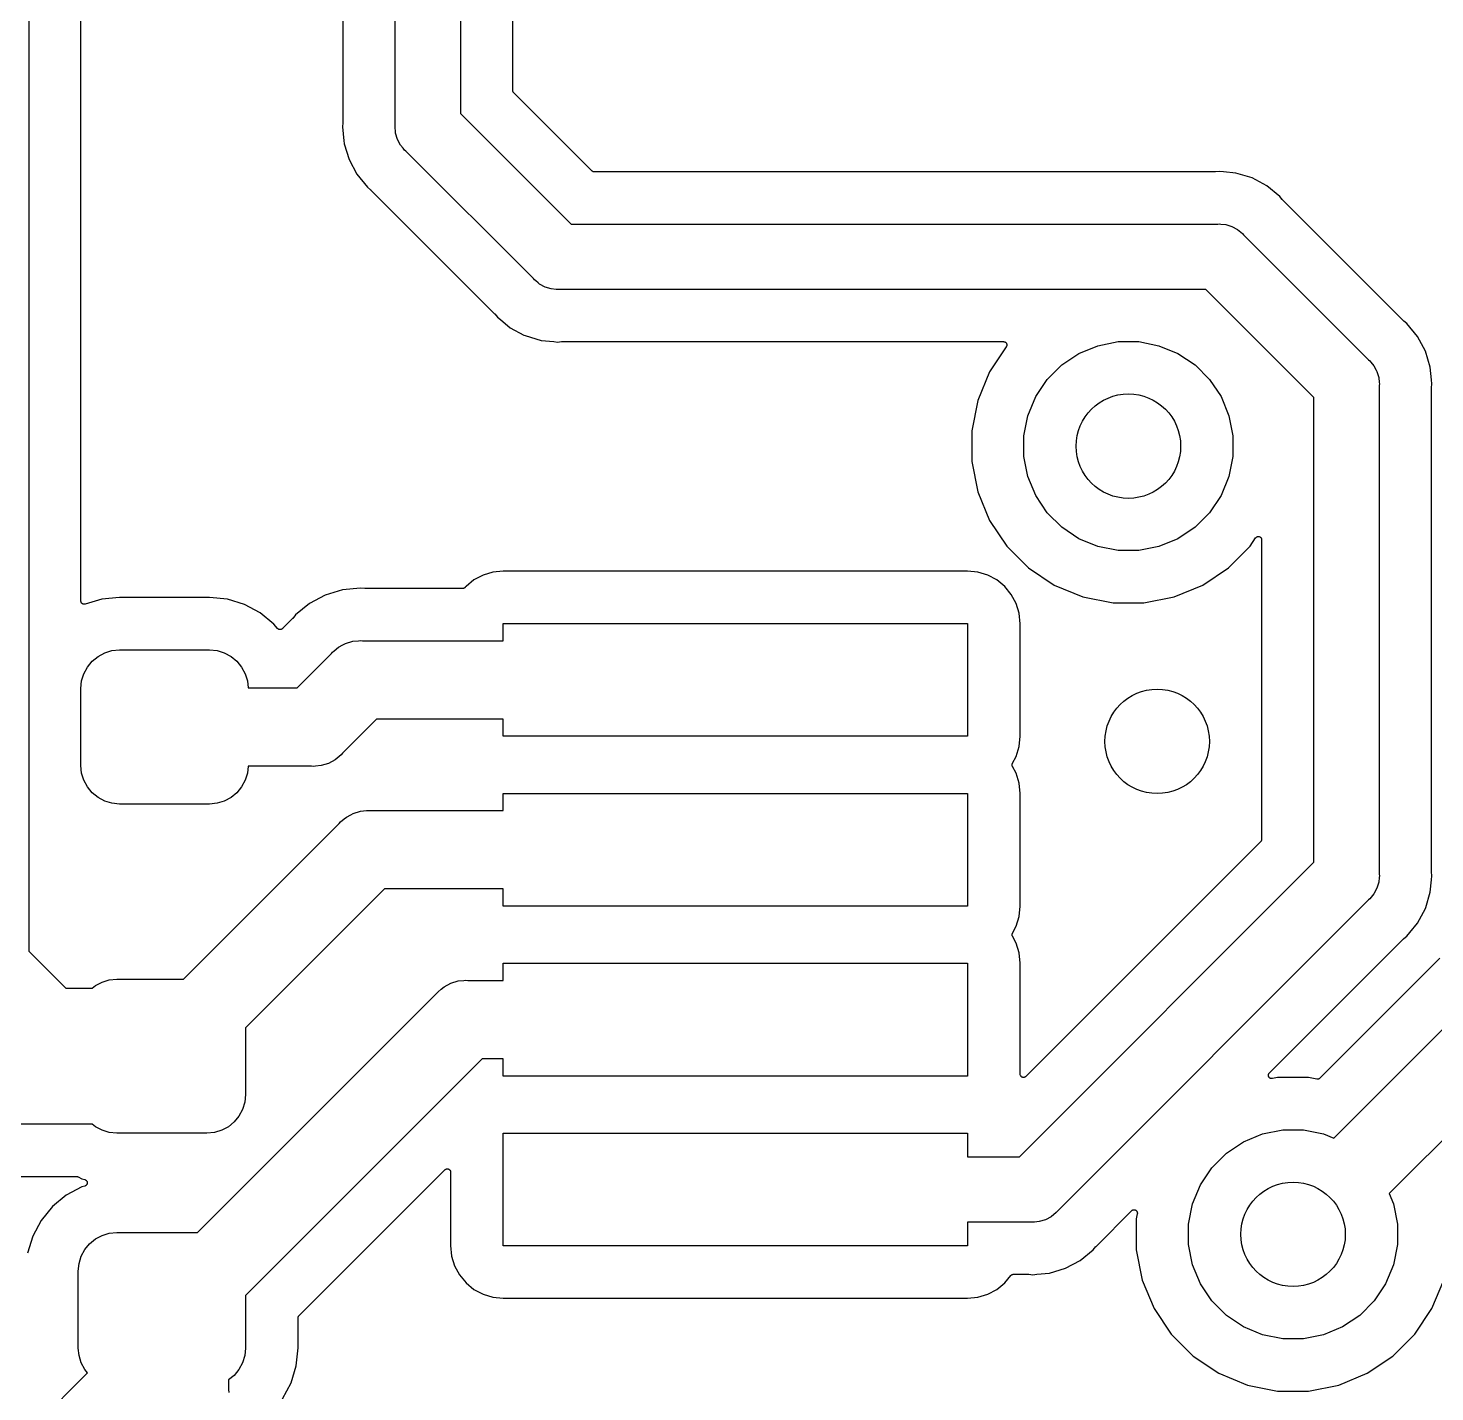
# Model space of a CAD drawing. Extents: x 5.16 to 6.06, y -3.88 to -2.24.
# Drawn here: x 5.5056 to 5.7176, y -3.2812 to -3.0757 of the extents above; entities that cross this region are included whole.
import ezdxf

# ---------------------------------------------------------------- set-up
doc = ezdxf.new("R2010")
doc.units = 0
doc.header["$MEASUREMENT"] = 0
doc.layers.add('BLACK', color=7, linetype='CONTINUOUS')

msp = doc.modelspace()

# ---------------------------------------------------------------- linework, layer by layer
at = {"layer": 'BLACK', "linetype": 'CONTINUOUS'}
for p, q in [((5.56088, -3.09036), (5.56088, -3.02123)), ((5.57072, -3.02123), (5.57072, -3.08856)), ((5.55301, -3.02965), (5.55301, -3.08994)), ((5.5786, -3.08509), (5.5786, -3.02965)), ((5.50565, -3.03367), (5.50565, -3.21481)), ((5.51352, -3.16204), (5.51352, -3.03743)), ((5.5786, -3.08514), (5.5786, -3.08509)), ((5.57861, -3.08518), (5.5786, -3.08514)), ((5.57861, -3.08519), (5.57861, -3.08518)), ((5.57862, -3.08523), (5.57861, -3.08519)), ((5.57861, -3.08519), (5.57861, -3.08519)), ((5.57863, -3.08528), (5.57862, -3.08523)), ((5.57864, -3.08528), (5.57863, -3.08528)), ((5.57866, -3.08532), (5.57864, -3.08528)), ((5.57864, -3.08528), (5.57864, -3.08528)), ((5.57868, -3.08536), (5.57866, -3.08532)), ((5.57868, -3.08537), (5.57868, -3.08536)), ((5.57871, -3.0854), (5.57868, -3.08537)), ((5.57868, -3.08537), (5.57868, -3.08537)), ((5.57874, -3.08544), (5.57871, -3.0854)), ((5.57875, -3.08545), (5.57874, -3.08544)), ((5.59052, -3.09722), (5.57875, -3.08545)), ((5.57072, -3.08856), (5.58741, -3.10524)), ((5.55301, -3.08999), (5.55295, -3.0906)), ((5.55295, -3.0906), (5.55316, -3.09272)), ((5.55301, -3.08994), (5.55301, -3.08995)), ((5.55301, -3.08995), (5.55301, -3.08997)), ((5.55301, -3.08997), (5.55301, -3.08999)), ((5.56086, -3.0906), (5.56088, -3.09036)), ((5.56088, -3.09084), (5.56086, -3.0906)), ((5.56091, -3.09116), (5.56088, -3.09084)), ((5.55316, -3.09272), (5.55316, -3.09272)), ((5.55316, -3.09272), (5.55319, -3.09311)), ((5.55319, -3.09311), (5.55321, -3.09317)), ((5.55321, -3.09317), (5.55321, -3.09317)), ((5.55321, -3.09317), (5.55393, -3.09552)), ((5.56095, -3.09156), (5.56091, -3.09116)), ((5.56123, -3.09249), (5.56095, -3.09156)), ((5.56169, -3.09335), (5.56123, -3.09249)), ((5.56208, -3.09382), (5.56169, -3.09335)), ((5.56231, -3.09409), (5.56208, -3.09382)), ((5.56249, -3.09425), (5.56231, -3.09409)), ((5.58172, -3.11347), (5.56249, -3.09425)), ((5.55393, -3.09552), (5.55511, -3.09774)), ((5.59056, -3.09725), (5.59052, -3.09722)), ((5.59059, -3.09728), (5.59056, -3.09725)), ((5.5906, -3.09728), (5.59059, -3.09728)), ((5.5906, -3.09729), (5.5906, -3.09728)), ((5.59064, -3.09731), (5.5906, -3.09729)), ((5.59068, -3.09733), (5.59064, -3.09731)), ((5.59069, -3.09733), (5.59068, -3.09733)), ((5.59068, -3.09733), (5.59068, -3.09733)), ((5.59073, -3.09735), (5.59069, -3.09733)), ((5.59077, -3.09736), (5.59073, -3.09735)), ((5.59078, -3.09736), (5.59077, -3.09736)), ((5.59083, -3.09736), (5.59078, -3.09736)), ((5.59078, -3.09736), (5.59078, -3.09736)), ((5.59087, -3.09737), (5.59083, -3.09736)), ((5.59088, -3.09737), (5.59087, -3.09737)), ((5.68444, -3.09737), (5.59088, -3.09737)), ((5.68446, -3.09737), (5.68444, -3.09737)), ((5.68448, -3.09737), (5.68446, -3.09737)), ((5.68449, -3.09737), (5.68448, -3.09737)), ((5.68509, -3.09731), (5.68449, -3.09737)), ((5.6857, -3.09737), (5.68509, -3.09731)), ((5.6876, -3.09756), (5.6857, -3.09737)), ((5.6857, -3.09737), (5.6857, -3.09737)), ((5.55511, -3.09774), (5.55671, -3.09969)), ((5.69002, -3.09829), (5.6876, -3.09756)), ((5.69224, -3.09947), (5.69002, -3.09829)), ((5.69419, -3.10107), (5.69224, -3.09947)), ((5.55671, -3.09969), (5.55718, -3.10007)), ((5.55718, -3.10007), (5.55719, -3.10008)), ((5.55719, -3.10008), (5.5572, -3.10009)), ((5.5572, -3.10009), (5.55722, -3.10011)), ((5.55722, -3.10011), (5.57586, -3.11875)), ((5.69457, -3.10154), (5.69419, -3.10107)), ((5.69459, -3.10156), (5.69457, -3.10154)), ((5.6946, -3.10157), (5.69459, -3.10156)), ((5.6946, -3.10158), (5.6946, -3.10157)), ((5.71285, -3.11983), (5.6946, -3.10158)), ((5.58741, -3.10524), (5.68485, -3.10524)), ((5.68485, -3.10524), (5.68509, -3.10522)), ((5.68509, -3.10522), (5.68534, -3.10524)), ((5.68534, -3.10524), (5.68534, -3.10524)), ((5.68534, -3.10524), (5.68606, -3.10532)), ((5.68606, -3.10532), (5.68699, -3.1056)), ((5.68699, -3.1056), (5.68784, -3.10605)), ((5.68784, -3.10605), (5.68859, -3.10667)), ((5.68859, -3.10667), (5.68875, -3.10686)), ((5.68875, -3.10686), (5.70758, -3.12569)), ((5.58187, -3.11366), (5.58172, -3.11347)), ((5.58206, -3.11382), (5.58187, -3.11366)), ((5.58243, -3.11412), (5.58206, -3.11382)), ((5.58206, -3.11382), (5.58206, -3.11382)), ((5.58262, -3.11428), (5.58243, -3.11412)), ((5.58348, -3.11473), (5.58262, -3.11428)), ((5.58441, -3.11502), (5.58348, -3.11473)), ((5.58513, -3.11509), (5.58441, -3.11502)), ((5.58537, -3.11511), (5.58513, -3.11509)), ((5.58513, -3.11509), (5.58513, -3.11509)), ((5.58561, -3.11509), (5.58537, -3.11511)), ((5.68306, -3.11509), (5.58561, -3.11509)), ((5.69935, -3.13138), (5.68306, -3.11509)), ((5.57586, -3.11875), (5.57587, -3.11876)), ((5.57587, -3.11876), (5.57588, -3.11877)), ((5.57588, -3.11877), (5.57589, -3.11879)), ((5.57589, -3.11879), (5.57628, -3.11926)), ((5.57628, -3.11926), (5.57675, -3.11964)), ((5.57675, -3.11964), (5.57675, -3.11964)), ((5.57675, -3.11964), (5.57823, -3.12086)), ((5.71287, -3.11984), (5.71285, -3.11983)), ((5.71288, -3.11986), (5.71287, -3.11984)), ((5.71289, -3.11986), (5.71288, -3.11986)), ((5.71336, -3.12025), (5.71289, -3.11986)), ((5.71496, -3.1222), (5.71336, -3.12025)), ((5.57823, -3.12086), (5.58029, -3.12196)), ((5.58029, -3.12196), (5.58045, -3.12204)), ((5.58045, -3.12204), (5.58286, -3.12278)), ((5.58286, -3.12278), (5.58477, -3.12296)), ((5.71615, -3.12442), (5.71496, -3.1222)), ((5.58477, -3.12296), (5.58537, -3.12302)), ((5.58537, -3.12302), (5.58597, -3.12296)), ((5.58597, -3.12296), (5.58598, -3.12296)), ((5.58598, -3.12296), (5.586, -3.12296)), ((5.586, -3.12296), (5.58602, -3.12296)), ((5.58602, -3.12296), (5.65257, -3.12296)), ((5.65298, -3.12374), (5.65046, -3.12752)), ((5.65257, -3.12296), (5.65257, -3.12296)), ((5.65257, -3.12296), (5.65262, -3.12297)), ((5.65262, -3.12297), (5.65267, -3.12297)), ((5.65267, -3.12297), (5.65267, -3.12297)), ((5.65267, -3.12297), (5.65267, -3.12297)), ((5.65267, -3.12297), (5.65272, -3.12299)), ((5.65272, -3.12299), (5.65276, -3.123)), ((5.65276, -3.123), (5.65276, -3.123)), ((5.65276, -3.123), (5.65277, -3.123)), ((5.65277, -3.123), (5.65281, -3.12302)), ((5.65281, -3.12302), (5.65285, -3.12305)), ((5.65285, -3.12305), (5.65285, -3.12305)), ((5.65285, -3.12305), (5.65285, -3.12305)), ((5.65285, -3.12305), (5.65289, -3.12308)), ((5.65289, -3.12308), (5.65292, -3.12311)), ((5.65292, -3.12311), (5.65293, -3.12311)), ((5.65293, -3.12311), (5.65293, -3.12311)), ((5.65293, -3.12311), (5.65296, -3.12315)), ((5.65296, -3.12315), (5.65299, -3.12319)), ((5.65301, -3.1237), (5.65298, -3.12374)), ((5.65299, -3.12319), (5.65299, -3.12319)), ((5.65299, -3.12319), (5.65299, -3.12319)), ((5.65299, -3.12319), (5.65301, -3.12323)), ((5.65301, -3.12323), (5.65303, -3.12327)), ((5.65303, -3.12366), (5.65301, -3.1237)), ((5.65303, -3.12327), (5.65303, -3.12327)), ((5.65303, -3.12327), (5.65303, -3.12327)), ((5.65303, -3.12327), (5.65305, -3.12332)), ((5.65305, -3.12361), (5.65303, -3.12366)), ((5.65303, -3.12366), (5.65303, -3.12366)), ((5.65303, -3.12366), (5.65303, -3.12366)), ((5.65305, -3.12332), (5.65306, -3.12337)), ((5.65306, -3.12356), (5.65305, -3.12361)), ((5.65306, -3.12337), (5.65306, -3.12337)), ((5.65306, -3.12337), (5.65306, -3.12337)), ((5.65306, -3.12337), (5.65306, -3.12342)), ((5.65306, -3.12342), (5.65307, -3.12346)), ((5.65307, -3.12347), (5.65306, -3.12351)), ((5.65306, -3.12351), (5.65306, -3.12356)), ((5.65306, -3.12356), (5.65306, -3.12356)), ((5.65306, -3.12356), (5.65306, -3.12356)), ((5.65307, -3.12346), (5.65307, -3.12346)), ((5.65307, -3.12346), (5.65307, -3.12347)), ((5.66136, -3.12648), (5.66393, -3.12475)), ((5.66393, -3.12475), (5.6668, -3.12357)), ((5.6668, -3.12357), (5.66984, -3.12296)), ((5.66984, -3.12296), (5.67295, -3.12296)), ((5.67295, -3.12296), (5.67599, -3.12357)), ((5.67599, -3.12357), (5.67885, -3.12475)), ((5.67885, -3.12475), (5.68143, -3.12648)), ((5.71688, -3.12683), (5.71615, -3.12442)), ((5.65916, -3.12867), (5.66136, -3.12648)), ((5.68143, -3.12648), (5.68363, -3.12867)), ((5.70758, -3.12569), (5.70776, -3.12584)), ((5.70776, -3.12584), (5.70792, -3.12603)), ((5.70792, -3.12603), (5.70838, -3.12659)), ((5.70838, -3.12659), (5.70875, -3.12728)), ((5.71707, -3.12873), (5.71688, -3.12683)), ((5.65046, -3.12752), (5.64868, -3.13182)), ((5.65744, -3.13125), (5.65916, -3.12867)), ((5.68363, -3.12867), (5.68535, -3.13125)), ((5.70875, -3.12728), (5.70884, -3.12745)), ((5.70884, -3.12745), (5.70912, -3.12837)), ((5.70912, -3.12837), (5.70919, -3.1291)), ((5.70919, -3.1291), (5.70919, -3.1291)), ((5.70919, -3.1291), (5.70921, -3.12934)), ((5.71713, -3.12934), (5.71707, -3.12873)), ((5.65625, -3.13412), (5.65744, -3.13125)), ((5.68535, -3.13125), (5.68654, -3.13412)), ((5.70921, -3.12934), (5.70919, -3.12958)), ((5.70919, -3.12958), (5.70919, -3.2032)), ((5.71706, -3.12998), (5.71707, -3.12996)), ((5.71706, -3.12999), (5.71706, -3.12998)), ((5.71706, -3.20279), (5.71706, -3.12999)), ((5.71707, -3.12994), (5.71713, -3.12934)), ((5.71707, -3.12996), (5.71707, -3.12994)), ((5.64868, -3.13182), (5.64777, -3.13638)), ((5.69935, -3.20141), (5.69935, -3.13138)), ((5.65565, -3.13716), (5.65625, -3.13412)), ((5.68654, -3.13412), (5.68714, -3.13716)), ((5.64777, -3.13638), (5.64777, -3.14104)), ((5.65565, -3.14026), (5.65565, -3.13716)), ((5.68714, -3.13716), (5.68714, -3.14026)), ((5.64777, -3.14104), (5.64868, -3.1456)), ((5.65625, -3.1433), (5.65565, -3.14026)), ((5.68714, -3.14026), (5.68654, -3.1433)), ((5.65744, -3.14617), (5.65625, -3.1433)), ((5.68654, -3.1433), (5.68535, -3.14617)), ((5.64868, -3.1456), (5.65046, -3.1499)), ((5.65916, -3.14875), (5.65744, -3.14617)), ((5.68535, -3.14617), (5.68363, -3.14875)), ((5.65046, -3.1499), (5.65305, -3.15377)), ((5.66136, -3.15094), (5.65916, -3.14875)), ((5.68363, -3.14875), (5.68143, -3.15094)), ((5.66393, -3.15266), (5.66136, -3.15094)), ((5.68143, -3.15094), (5.67885, -3.15266)), ((5.68974, -3.15377), (5.69055, -3.15255)), ((5.69055, -3.15255), (5.69056, -3.15255)), ((5.69056, -3.15255), (5.69059, -3.15251)), ((5.69059, -3.15251), (5.69062, -3.15247)), ((5.69062, -3.15247), (5.69065, -3.15245)), ((5.69062, -3.15247), (5.69062, -3.15247)), ((5.69062, -3.15247), (5.69062, -3.15247)), ((5.69065, -3.15245), (5.6907, -3.15241)), ((5.6907, -3.15241), (5.69074, -3.15239)), ((5.6907, -3.15241), (5.6907, -3.15241)), ((5.6907, -3.15241), (5.6907, -3.15241)), ((5.69074, -3.15239), (5.69078, -3.15237)), ((5.69078, -3.15237), (5.69083, -3.15235)), ((5.69078, -3.15237), (5.69078, -3.15237)), ((5.69078, -3.15237), (5.69078, -3.15237)), ((5.69083, -3.15235), (5.69088, -3.15234)), ((5.69088, -3.15234), (5.69093, -3.15233)), ((5.69088, -3.15234), (5.69088, -3.15234)), ((5.69088, -3.15234), (5.69088, -3.15234)), ((5.69093, -3.15233), (5.69097, -3.15233)), ((5.69097, -3.15233), (5.69098, -3.15233)), ((5.69098, -3.15233), (5.69098, -3.15233)), ((5.69098, -3.15233), (5.69102, -3.15233)), ((5.69102, -3.15233), (5.69107, -3.15234)), ((5.69107, -3.15234), (5.69107, -3.15234)), ((5.69107, -3.15234), (5.69107, -3.15234)), ((5.69107, -3.15234), (5.69111, -3.15235)), ((5.69111, -3.15235), (5.69117, -3.15237)), ((5.69117, -3.15237), (5.69117, -3.15237)), ((5.69117, -3.15237), (5.69117, -3.15237)), ((5.69117, -3.15237), (5.6912, -3.15239)), ((5.6912, -3.15239), (5.69125, -3.15242)), ((5.69125, -3.15242), (5.69125, -3.15242)), ((5.69125, -3.15242), (5.69125, -3.15242)), ((5.69125, -3.15242), (5.69129, -3.15245)), ((5.69129, -3.15245), (5.69133, -3.15248)), ((5.69133, -3.15248), (5.69133, -3.15248)), ((5.69133, -3.15248), (5.69133, -3.15248)), ((5.69133, -3.15248), (5.69136, -3.15252)), ((5.69136, -3.15252), (5.69139, -3.15255)), ((5.69139, -3.15255), (5.69139, -3.15255)), ((5.69139, -3.15255), (5.69139, -3.15256)), ((5.65305, -3.15377), (5.65634, -3.15706)), ((5.6668, -3.15385), (5.66393, -3.15266)), ((5.66984, -3.15446), (5.6668, -3.15385)), ((5.67295, -3.15446), (5.66984, -3.15446)), ((5.67599, -3.15385), (5.67295, -3.15446)), ((5.67885, -3.15266), (5.67599, -3.15385)), ((5.68645, -3.15706), (5.68974, -3.15377)), ((5.69139, -3.15256), (5.69141, -3.15259)), ((5.69141, -3.15259), (5.69144, -3.15264)), ((5.69144, -3.15264), (5.69144, -3.15264)), ((5.69144, -3.15264), (5.69144, -3.15264)), ((5.69144, -3.15264), (5.69145, -3.15269)), ((5.69145, -3.15269), (5.69146, -3.15273)), ((5.69146, -3.15273), (5.69146, -3.15274)), ((5.69146, -3.15274), (5.69146, -3.15274)), ((5.69146, -3.15274), (5.69147, -3.15278)), ((5.69147, -3.15278), (5.69147, -3.15283)), ((5.69147, -3.15283), (5.69147, -3.19794)), ((5.57276, -3.15887), (5.57156, -3.15985)), ((5.57413, -3.15814), (5.57276, -3.15887)), ((5.57561, -3.15768), (5.57413, -3.15814)), ((5.57718, -3.15753), (5.57561, -3.15768)), ((5.64713, -3.15753), (5.57718, -3.15753)), ((5.6487, -3.15768), (5.64713, -3.15753)), ((5.65018, -3.15814), (5.6487, -3.15768)), ((5.65155, -3.15887), (5.65018, -3.15814)), ((5.65275, -3.15985), (5.65155, -3.15887)), ((5.65634, -3.15706), (5.6602, -3.15964)), ((5.68258, -3.15964), (5.68645, -3.15706)), ((5.55228, -3.16057), (5.55035, -3.16115)), ((5.55294, -3.16036), (5.55228, -3.16057)), ((5.55565, -3.1601), (5.55294, -3.16036)), ((5.5563, -3.16016), (5.55565, -3.1601)), ((5.55632, -3.16016), (5.5563, -3.16016)), ((5.55634, -3.16017), (5.55632, -3.16016)), ((5.55635, -3.16017), (5.55634, -3.16017)), ((5.57106, -3.16017), (5.55635, -3.16017)), ((5.57108, -3.16016), (5.57106, -3.16017)), ((5.57111, -3.16016), (5.57108, -3.16016)), ((5.57113, -3.16016), (5.57111, -3.16016)), ((5.57116, -3.16016), (5.57113, -3.16016)), ((5.57118, -3.16015), (5.57116, -3.16016)), ((5.5712, -3.16015), (5.57118, -3.16015)), ((5.57123, -3.16014), (5.5712, -3.16015)), ((5.57125, -3.16013), (5.57123, -3.16014)), ((5.57127, -3.16012), (5.57125, -3.16013)), ((5.57129, -3.16011), (5.57127, -3.16012)), ((5.57132, -3.16009), (5.57129, -3.16011)), ((5.57134, -3.16008), (5.57132, -3.16009)), ((5.57136, -3.16007), (5.57134, -3.16008)), ((5.57138, -3.16006), (5.57136, -3.16007)), ((5.5714, -3.16004), (5.57138, -3.16006)), ((5.57142, -3.16002), (5.5714, -3.16004)), ((5.57143, -3.16), (5.57142, -3.16002)), ((5.57145, -3.15999), (5.57143, -3.16)), ((5.57156, -3.15985), (5.57145, -3.15998)), ((5.57145, -3.15998), (5.57145, -3.15999)), ((5.65373, -3.16105), (5.65275, -3.15985)), ((5.6602, -3.15964), (5.6645, -3.16142)), ((5.67828, -3.16142), (5.68258, -3.15964)), ((5.51352, -3.16206), (5.51352, -3.16204)), ((5.51352, -3.16209), (5.51352, -3.16206)), ((5.51353, -3.16211), (5.51352, -3.16209)), ((5.51353, -3.16214), (5.51353, -3.16211)), ((5.51354, -3.16216), (5.51353, -3.16214)), ((5.51354, -3.16218), (5.51354, -3.16216)), ((5.51355, -3.16221), (5.51354, -3.16218)), ((5.51356, -3.16223), (5.51355, -3.16221)), ((5.51357, -3.16225), (5.51356, -3.16223)), ((5.51358, -3.16227), (5.51357, -3.16225)), ((5.51359, -3.1623), (5.51358, -3.16227)), ((5.5136, -3.16232), (5.51359, -3.1623)), ((5.51362, -3.16234), (5.5136, -3.16232)), ((5.51363, -3.16236), (5.51362, -3.16234)), ((5.51365, -3.16238), (5.51363, -3.16236)), ((5.51367, -3.1624), (5.51365, -3.16238)), ((5.51368, -3.16241), (5.51367, -3.1624)), ((5.5137, -3.16243), (5.51368, -3.16241)), ((5.51372, -3.16244), (5.5137, -3.16243)), ((5.51374, -3.16246), (5.51372, -3.16244)), ((5.51376, -3.16247), (5.51374, -3.16246)), ((5.51378, -3.16248), (5.51376, -3.16247)), ((5.5138, -3.16249), (5.51378, -3.16248)), ((5.51383, -3.1625), (5.5138, -3.16249)), ((5.51385, -3.16251), (5.51383, -3.1625)), ((5.51387, -3.16252), (5.51385, -3.16251)), ((5.5139, -3.16253), (5.51387, -3.16252)), ((5.51392, -3.16253), (5.5139, -3.16253)), ((5.51394, -3.16254), (5.51392, -3.16253)), ((5.51397, -3.16254), (5.51394, -3.16254)), ((5.51399, -3.16254), (5.51397, -3.16254)), ((5.51402, -3.16254), (5.51399, -3.16254)), ((5.51404, -3.16254), (5.51402, -3.16254)), ((5.51406, -3.16254), (5.51404, -3.16254)), ((5.51409, -3.16254), (5.51406, -3.16254)), ((5.51412, -3.16253), (5.51409, -3.16254)), ((5.51414, -3.16253), (5.51412, -3.16253)), ((5.51416, -3.16252), (5.51414, -3.16253)), ((5.51417, -3.16252), (5.51416, -3.16252)), ((5.51665, -3.16177), (5.51417, -3.16252)), ((5.51935, -3.1615), (5.51665, -3.16177)), ((5.53289, -3.1615), (5.51935, -3.1615)), ((5.53559, -3.16177), (5.53289, -3.1615)), ((5.53816, -3.16255), (5.53559, -3.16177)), ((5.54053, -3.16382), (5.53816, -3.16255)), ((5.54795, -3.16243), (5.54585, -3.16415)), ((5.55035, -3.16115), (5.54795, -3.16243)), ((5.65446, -3.16242), (5.65373, -3.16105)), ((5.65491, -3.1639), (5.65446, -3.16242)), ((5.6645, -3.16142), (5.66907, -3.16233)), ((5.66907, -3.16233), (5.67372, -3.16233)), ((5.67372, -3.16233), (5.67828, -3.16142)), ((5.54261, -3.16552), (5.54053, -3.16382)), ((5.54541, -3.1647), (5.54389, -3.16621)), ((5.54542, -3.16468), (5.54541, -3.1647)), ((5.54543, -3.16467), (5.54542, -3.16468)), ((5.54544, -3.16466), (5.54543, -3.16467)), ((5.54585, -3.16415), (5.54544, -3.16466)), ((5.65507, -3.16547), (5.65491, -3.1639)), ((5.54315, -3.16618), (5.54261, -3.16552)), ((5.54316, -3.16619), (5.54315, -3.16618)), ((5.54318, -3.16621), (5.54316, -3.16619)), ((5.5432, -3.16623), (5.54318, -3.16621)), ((5.54322, -3.16625), (5.5432, -3.16623)), ((5.54324, -3.16626), (5.54322, -3.16625)), ((5.54325, -3.16627), (5.54324, -3.16626)), ((5.54328, -3.16629), (5.54325, -3.16627)), ((5.5433, -3.1663), (5.54328, -3.16629)), ((5.54332, -3.16631), (5.5433, -3.1663)), ((5.54334, -3.16632), (5.54332, -3.16631)), ((5.54336, -3.16633), (5.54334, -3.16632)), ((5.54339, -3.16634), (5.54336, -3.16633)), ((5.54341, -3.16634), (5.54339, -3.16634)), ((5.54343, -3.16635), (5.54341, -3.16634)), ((5.54346, -3.16635), (5.54343, -3.16635)), ((5.54348, -3.16636), (5.54346, -3.16635)), ((5.54351, -3.16636), (5.54348, -3.16636)), ((5.54353, -3.16636), (5.54351, -3.16636)), ((5.54356, -3.16636), (5.54353, -3.16636)), ((5.54358, -3.16636), (5.54356, -3.16636)), ((5.5436, -3.16635), (5.54358, -3.16636)), ((5.54363, -3.16635), (5.5436, -3.16635)), ((5.54365, -3.16634), (5.54363, -3.16635)), ((5.54368, -3.16634), (5.54365, -3.16634)), ((5.5437, -3.16633), (5.54368, -3.16634)), ((5.54372, -3.16632), (5.5437, -3.16633)), ((5.54374, -3.16631), (5.54372, -3.16632)), ((5.54377, -3.1663), (5.54374, -3.16631)), ((5.54379, -3.16629), (5.54377, -3.1663)), ((5.54381, -3.16628), (5.54379, -3.16629)), ((5.54383, -3.16626), (5.54381, -3.16628)), ((5.54385, -3.16625), (5.54383, -3.16626)), ((5.54387, -3.16623), (5.54385, -3.16625)), ((5.54388, -3.16622), (5.54387, -3.16623)), ((5.54389, -3.16621), (5.54388, -3.16622)), ((5.57715, -3.16804), (5.57715, -3.16544)), ((5.57715, -3.16544), (5.64715, -3.16544)), ((5.64715, -3.16544), (5.64715, -3.18244)), ((5.65507, -3.18242), (5.65507, -3.16547)), ((5.51819, -3.16953), (5.51933, -3.16942)), ((5.51933, -3.16942), (5.53291, -3.16942)), ((5.53291, -3.16942), (5.53404, -3.16953)), ((5.55167, -3.16956), (5.55235, -3.16901)), ((5.55235, -3.16901), (5.55298, -3.16867)), ((5.55298, -3.16867), (5.55337, -3.16846)), ((5.55337, -3.16846), (5.55449, -3.16812)), ((5.55449, -3.16812), (5.55536, -3.16804)), ((5.55536, -3.16804), (5.55565, -3.16801)), ((5.55536, -3.16804), (5.55536, -3.16804)), ((5.55565, -3.16801), (5.55594, -3.16804)), ((5.55594, -3.16804), (5.57715, -3.16804)), ((5.5145, -3.172), (5.51522, -3.17112)), ((5.51522, -3.17112), (5.5161, -3.1704)), ((5.5161, -3.1704), (5.5171, -3.16986)), ((5.5171, -3.16986), (5.51819, -3.16953)), ((5.53404, -3.16953), (5.53513, -3.16986)), ((5.53513, -3.16986), (5.53614, -3.1704)), ((5.53614, -3.1704), (5.53702, -3.17112)), ((5.53702, -3.17112), (5.53774, -3.172)), ((5.54611, -3.17513), (5.55126, -3.16997)), ((5.55126, -3.16997), (5.55145, -3.16975)), ((5.55145, -3.16975), (5.55167, -3.16956)), ((5.55167, -3.16956), (5.55167, -3.16956)), ((5.51363, -3.17409), (5.51396, -3.173)), ((5.51396, -3.173), (5.5145, -3.172)), ((5.53774, -3.172), (5.53827, -3.173)), ((5.53827, -3.173), (5.53861, -3.17409)), ((5.51352, -3.17522), (5.51363, -3.17409)), ((5.51352, -3.18684), (5.51352, -3.17522)), ((5.53861, -3.17409), (5.53871, -3.17513)), ((5.53871, -3.17513), (5.54611, -3.17513)), ((5.55809, -3.17985), (5.55294, -3.185)), ((5.57715, -3.17985), (5.55809, -3.17985)), ((5.57715, -3.18244), (5.57715, -3.17985)), ((5.64715, -3.18244), (5.57715, -3.18244)), ((5.65446, -3.18547), (5.65491, -3.18399)), ((5.65491, -3.18399), (5.65507, -3.18242)), ((5.55186, -3.18597), (5.55083, -3.18651)), ((5.55276, -3.18523), (5.55186, -3.18597)), ((5.55294, -3.185), (5.55276, -3.18523)), ((5.65391, -3.1865), (5.65446, -3.18547)), ((5.51363, -3.18797), (5.51352, -3.18684)), ((5.51396, -3.18906), (5.51363, -3.18797)), ((5.53861, -3.18797), (5.53827, -3.18906)), ((5.53871, -3.18694), (5.53861, -3.18797)), ((5.54827, -3.18694), (5.53871, -3.18694)), ((5.54856, -3.18697), (5.54827, -3.18694)), ((5.54885, -3.18694), (5.54856, -3.18697)), ((5.54972, -3.18685), (5.54885, -3.18694)), ((5.54885, -3.18694), (5.54885, -3.18694)), ((5.55083, -3.18651), (5.54972, -3.18685)), ((5.65386, -3.18669), (5.65387, -3.18664)), ((5.65386, -3.18674), (5.65386, -3.18669)), ((5.65386, -3.18669), (5.65386, -3.18669)), ((5.65386, -3.18669), (5.65386, -3.18669)), ((5.65386, -3.18678), (5.65386, -3.18674)), ((5.65386, -3.18679), (5.65386, -3.18678)), ((5.65387, -3.18684), (5.65386, -3.18679)), ((5.65386, -3.18679), (5.65386, -3.18679)), ((5.65387, -3.18664), (5.65388, -3.18659)), ((5.65387, -3.18688), (5.65387, -3.18684)), ((5.65389, -3.18693), (5.65387, -3.18688)), ((5.65387, -3.18688), (5.65387, -3.18688)), ((5.65387, -3.18688), (5.65387, -3.18688)), ((5.65388, -3.18659), (5.6539, -3.18654)), ((5.65388, -3.18659), (5.65388, -3.18659)), ((5.65388, -3.18659), (5.65388, -3.18659)), ((5.65391, -3.18697), (5.65389, -3.18693)), ((5.6539, -3.18654), (5.65391, -3.1865)), ((5.65391, -3.18698), (5.65391, -3.18697)), ((5.65446, -3.18801), (5.65391, -3.18698)), ((5.65491, -3.18949), (5.65446, -3.18801)), ((5.5145, -3.19006), (5.51396, -3.18906)), ((5.51522, -3.19094), (5.5145, -3.19006)), ((5.53774, -3.19006), (5.53702, -3.19094)), ((5.53827, -3.18906), (5.53774, -3.19006)), ((5.65507, -3.19106), (5.65491, -3.18949)), ((5.5161, -3.19167), (5.51522, -3.19094)), ((5.5171, -3.1922), (5.5161, -3.19167)), ((5.51819, -3.19253), (5.5171, -3.1922)), ((5.51933, -3.19265), (5.51819, -3.19253)), ((5.53291, -3.19265), (5.51933, -3.19265)), ((5.53404, -3.19253), (5.53291, -3.19265)), ((5.53513, -3.1922), (5.53404, -3.19253)), ((5.53614, -3.19167), (5.53513, -3.1922)), ((5.53702, -3.19094), (5.53614, -3.19167)), ((5.57715, -3.19363), (5.57715, -3.19104)), ((5.57715, -3.19104), (5.64715, -3.19104)), ((5.64715, -3.19104), (5.64715, -3.20804)), ((5.65507, -3.20801), (5.65507, -3.19106)), ((5.55263, -3.19534), (5.55318, -3.19489)), ((5.55318, -3.19489), (5.55353, -3.1946)), ((5.55353, -3.1946), (5.5542, -3.19425)), ((5.5542, -3.19425), (5.55456, -3.19405)), ((5.55456, -3.19405), (5.55567, -3.19372)), ((5.55567, -3.19372), (5.55654, -3.19363)), ((5.55654, -3.19363), (5.55683, -3.1936)), ((5.55654, -3.19363), (5.55654, -3.19363)), ((5.55683, -3.1936), (5.55712, -3.19363)), ((5.55712, -3.19363), (5.57715, -3.19363)), ((5.52899, -3.21902), (5.55245, -3.19556)), ((5.55245, -3.19556), (5.55263, -3.19534)), ((5.69133, -3.19829), (5.65593, -3.23369)), ((5.69136, -3.19826), (5.69133, -3.19829)), ((5.69139, -3.19822), (5.69136, -3.19826)), ((5.69141, -3.19817), (5.69139, -3.19822)), ((5.69139, -3.19822), (5.69139, -3.19822)), ((5.69139, -3.19822), (5.69139, -3.19822)), ((5.69143, -3.19813), (5.69141, -3.19817)), ((5.69145, -3.19808), (5.69143, -3.19813)), ((5.69143, -3.19813), (5.69143, -3.19813)), ((5.69143, -3.19813), (5.69143, -3.19813)), ((5.69146, -3.19804), (5.69145, -3.19808)), ((5.69147, -3.19799), (5.69146, -3.19804)), ((5.69146, -3.19804), (5.69146, -3.19804)), ((5.69146, -3.19804), (5.69146, -3.19804)), ((5.69147, -3.19794), (5.69147, -3.19794)), ((5.69147, -3.19794), (5.69147, -3.19799)), ((5.65496, -3.2458), (5.69935, -3.20141)), ((5.70919, -3.2032), (5.70921, -3.20344)), ((5.71707, -3.20281), (5.71706, -3.20279)), ((5.71707, -3.20283), (5.71707, -3.20281)), ((5.71707, -3.20284), (5.71707, -3.20283)), ((5.71713, -3.20344), (5.71707, -3.20284)), ((5.55927, -3.20544), (5.53832, -3.22639)), ((5.57715, -3.20544), (5.55927, -3.20544)), ((5.57715, -3.20804), (5.57715, -3.20544)), ((5.70884, -3.20534), (5.70838, -3.20619)), ((5.70912, -3.20441), (5.70884, -3.20534)), ((5.70919, -3.20369), (5.70912, -3.20441)), ((5.70921, -3.20344), (5.70919, -3.20369)), ((5.70919, -3.20369), (5.70919, -3.20369)), ((5.71688, -3.20595), (5.71707, -3.20405)), ((5.71707, -3.20405), (5.71713, -3.20344)), ((5.71707, -3.20405), (5.71707, -3.20405)), ((5.70758, -3.2071), (5.66065, -3.25403)), ((5.70776, -3.20694), (5.70758, -3.2071)), ((5.70838, -3.20619), (5.70776, -3.20694)), ((5.71619, -3.20823), (5.71688, -3.20595)), ((5.64715, -3.20804), (5.57715, -3.20804)), ((5.65446, -3.21106), (5.65491, -3.20958)), ((5.65491, -3.20958), (5.65507, -3.20801)), ((5.71496, -3.21059), (5.71615, -3.20837)), ((5.71615, -3.20837), (5.71619, -3.20823)), ((5.71619, -3.20823), (5.71619, -3.20823)), ((5.65391, -3.21209), (5.65446, -3.21106)), ((5.71382, -3.21198), (5.71496, -3.21059)), ((5.65386, -3.21228), (5.65387, -3.21223)), ((5.65386, -3.21233), (5.65386, -3.21228)), ((5.65386, -3.21228), (5.65386, -3.21228)), ((5.65386, -3.21228), (5.65386, -3.21228)), ((5.65386, -3.21237), (5.65386, -3.21233)), ((5.65386, -3.21238), (5.65386, -3.21237)), ((5.65387, -3.21243), (5.65386, -3.21238)), ((5.65386, -3.21238), (5.65386, -3.21238)), ((5.65387, -3.21223), (5.65388, -3.21218)), ((5.65387, -3.21247), (5.65387, -3.21243)), ((5.65389, -3.21252), (5.65387, -3.21247)), ((5.65387, -3.21247), (5.65387, -3.21247)), ((5.65387, -3.21247), (5.65387, -3.21247)), ((5.65388, -3.21218), (5.6539, -3.21214)), ((5.65388, -3.21218), (5.65388, -3.21218)), ((5.65388, -3.21218), (5.65388, -3.21218)), ((5.65391, -3.21256), (5.65389, -3.21252)), ((5.6539, -3.21214), (5.65391, -3.21209)), ((5.65391, -3.21257), (5.65391, -3.21256)), ((5.65446, -3.2136), (5.65391, -3.21257)), ((5.65491, -3.21508), (5.65446, -3.2136)), ((5.69263, -3.23317), (5.71285, -3.21295)), ((5.71285, -3.21295), (5.71286, -3.21295)), ((5.71286, -3.21295), (5.71288, -3.21294)), ((5.71288, -3.21294), (5.71289, -3.21292)), ((5.71289, -3.21292), (5.71336, -3.21254)), ((5.71336, -3.21254), (5.71382, -3.21198)), ((5.71382, -3.21198), (5.71382, -3.21198)), ((5.50565, -3.21481), (5.51124, -3.2204)), ((5.65507, -3.21665), (5.65491, -3.21508)), ((5.71832, -3.21588), (5.70022, -3.23398)), ((5.57715, -3.21922), (5.57715, -3.21663)), ((5.57715, -3.21663), (5.64715, -3.21663)), ((5.64715, -3.21663), (5.64715, -3.23363)), ((5.65507, -3.23334), (5.65507, -3.21665)), ((5.51522, -3.2204), (5.51571, -3.22)), ((5.51571, -3.22), (5.51671, -3.21947)), ((5.51671, -3.21947), (5.5178, -3.21914)), ((5.5178, -3.21914), (5.51893, -3.21902)), ((5.51893, -3.21902), (5.52899, -3.21902)), ((5.5678, -3.22055), (5.56824, -3.22019)), ((5.56824, -3.22019), (5.56926, -3.21964)), ((5.56926, -3.21964), (5.57038, -3.21931)), ((5.57038, -3.21931), (5.57125, -3.21922)), ((5.57125, -3.21922), (5.57154, -3.21919)), ((5.57125, -3.21922), (5.57125, -3.21922)), ((5.57154, -3.21919), (5.57182, -3.21922)), ((5.57182, -3.21922), (5.57715, -3.21922)), ((5.51124, -3.2204), (5.51522, -3.2204)), ((5.5311, -3.25721), (5.56715, -3.22116)), ((5.56715, -3.22116), (5.56734, -3.22093)), ((5.56734, -3.22093), (5.5678, -3.22055)), ((5.70234, -3.24299), (5.72418, -3.22116)), ((5.53832, -3.22639), (5.53832, -3.23644)), ((5.57398, -3.23103), (5.53832, -3.26669)), ((5.57715, -3.23103), (5.57398, -3.23103)), ((5.57715, -3.23363), (5.57715, -3.23103)), ((5.73101, -3.23103), (5.7107, -3.25134)), ((5.64715, -3.23363), (5.57715, -3.23363)), ((5.65507, -3.23338), (5.65507, -3.23334)), ((5.65508, -3.23343), (5.65507, -3.23338)), ((5.65509, -3.23347), (5.65508, -3.23343)), ((5.65508, -3.23343), (5.65508, -3.23343)), ((5.65508, -3.23343), (5.65508, -3.23343)), ((5.65511, -3.23353), (5.65509, -3.23347)), ((5.65513, -3.23357), (5.65511, -3.23353)), ((5.65511, -3.23353), (5.65511, -3.23353)), ((5.65511, -3.23353), (5.65511, -3.23353)), ((5.65515, -3.23361), (5.65513, -3.23357)), ((5.65515, -3.23362), (5.65515, -3.23361)), ((5.65515, -3.23361), (5.65515, -3.23361)), ((5.65518, -3.23364), (5.65515, -3.23362)), ((5.65521, -3.23369), (5.65518, -3.23364)), ((5.65525, -3.23372), (5.65521, -3.23369)), ((5.65521, -3.23369), (5.65521, -3.23369)), ((5.65521, -3.23369), (5.65521, -3.23369)), ((5.65529, -3.23375), (5.65525, -3.23372)), ((5.65533, -3.23378), (5.65529, -3.23375)), ((5.65529, -3.23375), (5.65529, -3.23375)), ((5.65529, -3.23375), (5.65529, -3.23375)), ((5.65537, -3.2338), (5.65533, -3.23378)), ((5.65538, -3.2338), (5.65537, -3.2338)), ((5.65543, -3.23382), (5.65538, -3.2338)), ((5.65538, -3.2338), (5.65538, -3.2338)), ((5.65547, -3.23383), (5.65543, -3.23382)), ((5.65552, -3.23383), (5.65547, -3.23383)), ((5.65547, -3.23383), (5.65547, -3.23383)), ((5.65547, -3.23383), (5.65547, -3.23383)), ((5.65557, -3.23384), (5.65552, -3.23383)), ((5.65561, -3.23384), (5.65557, -3.23384)), ((5.65557, -3.23384), (5.65557, -3.23384)), ((5.65557, -3.23384), (5.65557, -3.23384)), ((5.65566, -3.23383), (5.65561, -3.23384)), ((5.65572, -3.23382), (5.65566, -3.23383)), ((5.65566, -3.23383), (5.65566, -3.23383)), ((5.65566, -3.23383), (5.65566, -3.23383)), ((5.65576, -3.2338), (5.65572, -3.23382)), ((5.6558, -3.23378), (5.65576, -3.2338)), ((5.65576, -3.2338), (5.65576, -3.2338)), ((5.65576, -3.2338), (5.65576, -3.2338)), ((5.65584, -3.23376), (5.6558, -3.23378)), ((5.65585, -3.23376), (5.65584, -3.23376)), ((5.65584, -3.23376), (5.65584, -3.23376)), ((5.65588, -3.23373), (5.65585, -3.23376)), ((5.65592, -3.2337), (5.65588, -3.23373)), ((5.65593, -3.23369), (5.65592, -3.2337)), ((5.65592, -3.2337), (5.65592, -3.2337)), ((5.65592, -3.2337), (5.65592, -3.2337)), ((5.65592, -3.2337), (5.65592, -3.2337)), ((5.69249, -3.23348), (5.6925, -3.23343)), ((5.69249, -3.23353), (5.69249, -3.23348)), ((5.69249, -3.23358), (5.69249, -3.23353)), ((5.69249, -3.23353), (5.69249, -3.23353)), ((5.69249, -3.23353), (5.69249, -3.23353)), ((5.6925, -3.23362), (5.69249, -3.23358)), ((5.6925, -3.23343), (5.69251, -3.23339)), ((5.6925, -3.23343), (5.6925, -3.23343)), ((5.6925, -3.23343), (5.6925, -3.23343)), ((5.6925, -3.23363), (5.6925, -3.23362)), ((5.6925, -3.23362), (5.6925, -3.23362)), ((5.69251, -3.23368), (5.6925, -3.23363)), ((5.69251, -3.23339), (5.69252, -3.23334)), ((5.69252, -3.23372), (5.69251, -3.23368)), ((5.69252, -3.23334), (5.69253, -3.23334)), ((5.69255, -3.23377), (5.69252, -3.23372)), ((5.69252, -3.23372), (5.69252, -3.23372)), ((5.69252, -3.23372), (5.69252, -3.23372)), ((5.69253, -3.23334), (5.69255, -3.23329)), ((5.69253, -3.23334), (5.69253, -3.23334)), ((5.69255, -3.23329), (5.69257, -3.23325)), ((5.69257, -3.2338), (5.69255, -3.23377)), ((5.69257, -3.23325), (5.6926, -3.23321)), ((5.69257, -3.23325), (5.69257, -3.23325)), ((5.69257, -3.23325), (5.69257, -3.23325)), ((5.69257, -3.23381), (5.69257, -3.2338)), ((5.69261, -3.23386), (5.69257, -3.23381)), ((5.69257, -3.23381), (5.69257, -3.23381)), ((5.6926, -3.23321), (5.69263, -3.23317)), ((5.69263, -3.23388), (5.69261, -3.23386)), ((5.69267, -3.23391), (5.69263, -3.23388)), ((5.69263, -3.23388), (5.69263, -3.23388)), ((5.69263, -3.23388), (5.69263, -3.23388)), ((5.69271, -3.23394), (5.69267, -3.23391)), ((5.69275, -3.23397), (5.69271, -3.23394)), ((5.69271, -3.23394), (5.69271, -3.23394)), ((5.69271, -3.23394), (5.69271, -3.23394)), ((5.69279, -3.23399), (5.69275, -3.23397)), ((5.69284, -3.23401), (5.69279, -3.23399)), ((5.69279, -3.23399), (5.69279, -3.23399)), ((5.69279, -3.23399), (5.69279, -3.23399)), ((5.69288, -3.23402), (5.69284, -3.23401)), ((5.69289, -3.23402), (5.69288, -3.23402)), ((5.69293, -3.23403), (5.69289, -3.23402)), ((5.69289, -3.23402), (5.69289, -3.23402)), ((5.69298, -3.23403), (5.69293, -3.23403)), ((5.69303, -3.23403), (5.69298, -3.23403)), ((5.69298, -3.23403), (5.69298, -3.23403)), ((5.69298, -3.23403), (5.69298, -3.23403)), ((5.69308, -3.23402), (5.69303, -3.23403)), ((5.69309, -3.23402), (5.69308, -3.23402)), ((5.69387, -3.23387), (5.69309, -3.23402)), ((5.69852, -3.23387), (5.69387, -3.23387)), ((5.69977, -3.23411), (5.69852, -3.23387)), ((5.69981, -3.23412), (5.69977, -3.23411)), ((5.69986, -3.23412), (5.69981, -3.23412)), ((5.69987, -3.23412), (5.69986, -3.23412)), ((5.69986, -3.23412), (5.69986, -3.23412)), ((5.69991, -3.23412), (5.69987, -3.23412)), ((5.69996, -3.23411), (5.69991, -3.23412)), ((5.70001, -3.2341), (5.69996, -3.23411)), ((5.69996, -3.23411), (5.69996, -3.23411)), ((5.69996, -3.23411), (5.69996, -3.23411)), ((5.70005, -3.23409), (5.70001, -3.2341)), ((5.70006, -3.23409), (5.70005, -3.23409)), ((5.7001, -3.23406), (5.70006, -3.23409)), ((5.70006, -3.23409), (5.70006, -3.23409)), ((5.70014, -3.23404), (5.7001, -3.23406)), ((5.70018, -3.23401), (5.70014, -3.23404)), ((5.70014, -3.23404), (5.70014, -3.23404)), ((5.70014, -3.23404), (5.70014, -3.23404)), ((5.70022, -3.23398), (5.70018, -3.23401)), ((5.70022, -3.23398), (5.70022, -3.23398)), ((5.53832, -3.23644), (5.53821, -3.23758)), ((5.53788, -3.23867), (5.53734, -3.23967)), ((5.53821, -3.23758), (5.53788, -3.23867)), ((5.51522, -3.24087), (5.47544, -3.24087)), ((5.51571, -3.24127), (5.51522, -3.24087)), ((5.51671, -3.24181), (5.51571, -3.24127)), ((5.53574, -3.24127), (5.53474, -3.24181)), ((5.53662, -3.24055), (5.53574, -3.24127)), ((5.53734, -3.23967), (5.53662, -3.24055)), ((5.5178, -3.24214), (5.51671, -3.24181)), ((5.51893, -3.24225), (5.5178, -3.24214)), ((5.53252, -3.24225), (5.51893, -3.24225)), ((5.53365, -3.24214), (5.53252, -3.24225)), ((5.53474, -3.24181), (5.53365, -3.24214)), ((5.57715, -3.25922), (5.57715, -3.24222)), ((5.57715, -3.24222), (5.64715, -3.24222)), ((5.64715, -3.24222), (5.64715, -3.2458)), ((5.68616, -3.24526), (5.68874, -3.24353)), ((5.68874, -3.24353), (5.6916, -3.24235)), ((5.6916, -3.24235), (5.69465, -3.24174)), ((5.69465, -3.24174), (5.69775, -3.24174)), ((5.69775, -3.24174), (5.70079, -3.24235)), ((5.70079, -3.24235), (5.70234, -3.24299)), ((5.64715, -3.2458), (5.65496, -3.2458)), ((5.68396, -3.24745), (5.68616, -3.24526)), ((5.54638, -3.26976), (5.56838, -3.24777)), ((5.56838, -3.24777), (5.56839, -3.24776)), ((5.56839, -3.24776), (5.56842, -3.24773)), ((5.56839, -3.24776), (5.56839, -3.24776)), ((5.56839, -3.24776), (5.56839, -3.24776)), ((5.56842, -3.24773), (5.56846, -3.2477)), ((5.56846, -3.2477), (5.56851, -3.24768)), ((5.56846, -3.2477), (5.56846, -3.2477)), ((5.56846, -3.2477), (5.56846, -3.2477)), ((5.56851, -3.24768), (5.56855, -3.24766)), ((5.56855, -3.24765), (5.5686, -3.24764)), ((5.56855, -3.24766), (5.56855, -3.24765)), ((5.56855, -3.24766), (5.56855, -3.24766)), ((5.5686, -3.24764), (5.56864, -3.24763)), ((5.56864, -3.24763), (5.56864, -3.24763)), ((5.56864, -3.24763), (5.56865, -3.24763)), ((5.56865, -3.24763), (5.56869, -3.24762)), ((5.56869, -3.24762), (5.56874, -3.24762)), ((5.56874, -3.24762), (5.56874, -3.24762)), ((5.56874, -3.24762), (5.56874, -3.24762)), ((5.56874, -3.24762), (5.56879, -3.24762)), ((5.56879, -3.24762), (5.56884, -3.24763)), ((5.56884, -3.24763), (5.56884, -3.24763)), ((5.56884, -3.24763), (5.56884, -3.24763)), ((5.56884, -3.24763), (5.56889, -3.24764)), ((5.56889, -3.24764), (5.56893, -3.24766)), ((5.56893, -3.24766), (5.56893, -3.24766)), ((5.56893, -3.24766), (5.56893, -3.24766)), ((5.56893, -3.24766), (5.56898, -3.24768)), ((5.56898, -3.24768), (5.56902, -3.2477)), ((5.56902, -3.2477), (5.56902, -3.24771)), ((5.56902, -3.24771), (5.56902, -3.24771)), ((5.56902, -3.24771), (5.56906, -3.24774)), ((5.56906, -3.24774), (5.56909, -3.24777)), ((5.56909, -3.24777), (5.56909, -3.24777)), ((5.56909, -3.24777), (5.56909, -3.24777)), ((5.56909, -3.24777), (5.56913, -3.24781)), ((5.56913, -3.24781), (5.56916, -3.24784)), ((5.56916, -3.24784), (5.56916, -3.24784)), ((5.56916, -3.24784), (5.56916, -3.24784)), ((5.56916, -3.24784), (5.56918, -3.24789)), ((5.56918, -3.24789), (5.5692, -3.24793)), ((5.5692, -3.24793), (5.5692, -3.24793)), ((5.5692, -3.24793), (5.5692, -3.24793)), ((5.5692, -3.24793), (5.56922, -3.24798)), ((5.68224, -3.25003), (5.68396, -3.24745)), ((5.48473, -3.24875), (5.51286, -3.24875)), ((5.51286, -3.24875), (5.51287, -3.24875)), ((5.51287, -3.24875), (5.51289, -3.24875)), ((5.51289, -3.24875), (5.51291, -3.24875)), ((5.51291, -3.24875), (5.51294, -3.24876)), ((5.51294, -3.24876), (5.51297, -3.24876)), ((5.51297, -3.24876), (5.51299, -3.24877)), ((5.51299, -3.24877), (5.51301, -3.24877)), ((5.51301, -3.24877), (5.51303, -3.24878)), ((5.51303, -3.24878), (5.51306, -3.24879)), ((5.51306, -3.24879), (5.51308, -3.2488)), ((5.51308, -3.2488), (5.5131, -3.24881)), ((5.5131, -3.24881), (5.51368, -3.24912)), ((5.51368, -3.24912), (5.51412, -3.24925)), ((5.51412, -3.24925), (5.51413, -3.24925)), ((5.51413, -3.24925), (5.51417, -3.24927)), ((5.51417, -3.24927), (5.51421, -3.24929)), ((5.51421, -3.24929), (5.51422, -3.24929)), ((5.51422, -3.24929), (5.51422, -3.24929)), ((5.51422, -3.24929), (5.51426, -3.24932)), ((5.51426, -3.24932), (5.5143, -3.24935)), ((5.5143, -3.24935), (5.5143, -3.24935)), ((5.5143, -3.24935), (5.5143, -3.24935)), ((5.5143, -3.24935), (5.51433, -3.24938)), ((5.51433, -3.24938), (5.51436, -3.24942)), ((5.51436, -3.25005), (5.51433, -3.25008)), ((5.51436, -3.24942), (5.51436, -3.24942)), ((5.51436, -3.24942), (5.51437, -3.24942)), ((5.51439, -3.25001), (5.51436, -3.25005)), ((5.51436, -3.25005), (5.51436, -3.25005)), ((5.51436, -3.25005), (5.51436, -3.25005)), ((5.51437, -3.24942), (5.51439, -3.24946)), ((5.51439, -3.24946), (5.51442, -3.2495)), ((5.51441, -3.24997), (5.51439, -3.25001)), ((5.51442, -3.24997), (5.51441, -3.24997)), ((5.51441, -3.24997), (5.51441, -3.24997)), ((5.51442, -3.2495), (5.51442, -3.2495)), ((5.51442, -3.2495), (5.51442, -3.2495)), ((5.51442, -3.2495), (5.51444, -3.24954)), ((5.51443, -3.24993), (5.51442, -3.24997)), ((5.51445, -3.24988), (5.51443, -3.24993)), ((5.51444, -3.24954), (5.51445, -3.24959)), ((5.51445, -3.24959), (5.51445, -3.24959)), ((5.51445, -3.24959), (5.51446, -3.24959)), ((5.51446, -3.24983), (5.51445, -3.24988)), ((5.51445, -3.24988), (5.51445, -3.24988)), ((5.51445, -3.24988), (5.51445, -3.24988)), ((5.51446, -3.24959), (5.51446, -3.24963)), ((5.51446, -3.24963), (5.51447, -3.24969)), ((5.51447, -3.24979), (5.51446, -3.24983)), ((5.51447, -3.24969), (5.51447, -3.24969)), ((5.51447, -3.24969), (5.51447, -3.24969)), ((5.51447, -3.24969), (5.51447, -3.24973)), ((5.51447, -3.24973), (5.51447, -3.24978)), ((5.51447, -3.24978), (5.51447, -3.24978)), ((5.51447, -3.24978), (5.51447, -3.24979)), ((5.56922, -3.24798), (5.56923, -3.24802)), ((5.56923, -3.24802), (5.56923, -3.24802)), ((5.56923, -3.24802), (5.56923, -3.24803)), ((5.56923, -3.24803), (5.56923, -3.24807)), ((5.56923, -3.24807), (5.56924, -3.24812)), ((5.56924, -3.24812), (5.56924, -3.25919)), ((5.68105, -3.25289), (5.68224, -3.25003)), ((5.51131, -3.25161), (5.50923, -3.25332)), ((5.51368, -3.25034), (5.51131, -3.25161)), ((5.51412, -3.25021), (5.51368, -3.25034)), ((5.51416, -3.25019), (5.51412, -3.25021)), ((5.51412, -3.25021), (5.51412, -3.25021)), ((5.51412, -3.25021), (5.51412, -3.25021)), ((5.51421, -3.25018), (5.51416, -3.25019)), ((5.51426, -3.25014), (5.51421, -3.25018)), ((5.51421, -3.25018), (5.51421, -3.25018)), ((5.51421, -3.25018), (5.51421, -3.25018)), ((5.51429, -3.25012), (5.51426, -3.25014)), ((5.51433, -3.25008), (5.51429, -3.25012)), ((5.51429, -3.25012), (5.51429, -3.25012)), ((5.51429, -3.25012), (5.51429, -3.25012)), ((5.7107, -3.25134), (5.71134, -3.25289)), ((5.50923, -3.25332), (5.50753, -3.2554)), ((5.66049, -3.25421), (5.65974, -3.25483)), ((5.66065, -3.25403), (5.66049, -3.25421)), ((5.66651, -3.2593), (5.67188, -3.25392)), ((5.67188, -3.25392), (5.67189, -3.25392)), ((5.67189, -3.25392), (5.67192, -3.25389)), ((5.67192, -3.25389), (5.67196, -3.25386)), ((5.67196, -3.25386), (5.67197, -3.25386)), ((5.67197, -3.25386), (5.67201, -3.25384)), ((5.67197, -3.25386), (5.67197, -3.25386)), ((5.67201, -3.25384), (5.67205, -3.25381)), ((5.67205, -3.25381), (5.6721, -3.2538)), ((5.67205, -3.25381), (5.67205, -3.25381)), ((5.67205, -3.25381), (5.67205, -3.25381)), ((5.6721, -3.2538), (5.67215, -3.25379)), ((5.67215, -3.25379), (5.67219, -3.25378)), ((5.67215, -3.25379), (5.67215, -3.25379)), ((5.67215, -3.25379), (5.67215, -3.25379)), ((5.67219, -3.25378), (5.67224, -3.25378)), ((5.67224, -3.25378), (5.67224, -3.25378)), ((5.67224, -3.25378), (5.67224, -3.25378)), ((5.67224, -3.25378), (5.67229, -3.25378)), ((5.67229, -3.25378), (5.67234, -3.25379)), ((5.67234, -3.25379), (5.67234, -3.25379)), ((5.67234, -3.25379), (5.67234, -3.25379)), ((5.67234, -3.25379), (5.67239, -3.2538)), ((5.67239, -3.2538), (5.67243, -3.25382)), ((5.67243, -3.25382), (5.67243, -3.25382)), ((5.67243, -3.25382), (5.67244, -3.25382)), ((5.67244, -3.25382), (5.67248, -3.25384)), ((5.67248, -3.25384), (5.67252, -3.25386)), ((5.67252, -3.25386), (5.67252, -3.25386)), ((5.67252, -3.25386), (5.67252, -3.25386)), ((5.67252, -3.25386), (5.67256, -3.2539)), ((5.67256, -3.2539), (5.6726, -3.25393)), ((5.6726, -3.25393), (5.6726, -3.25393)), ((5.6726, -3.25393), (5.6726, -3.25393)), ((5.6726, -3.25393), (5.67263, -3.25397)), ((5.67263, -3.25397), (5.67266, -3.254)), ((5.67266, -3.254), (5.67266, -3.254)), ((5.67266, -3.254), (5.67266, -3.254)), ((5.67266, -3.254), (5.67268, -3.25404)), ((5.67268, -3.25404), (5.6727, -3.25409)), ((5.6727, -3.25409), (5.6727, -3.25409)), ((5.6727, -3.25409), (5.6727, -3.25409)), ((5.6727, -3.25409), (5.67272, -3.25413)), ((5.67272, -3.25413), (5.67273, -3.25418)), ((5.67273, -3.25418), (5.67273, -3.25418)), ((5.67273, -3.25418), (5.67273, -3.25418)), ((5.67273, -3.25418), (5.67274, -3.25423)), ((5.67274, -3.25423), (5.67274, -3.25428)), ((5.67274, -3.25428), (5.67274, -3.25428)), ((5.67274, -3.25428), (5.67274, -3.25428)), ((5.67274, -3.25428), (5.67274, -3.25433)), ((5.68045, -3.25594), (5.68105, -3.25289)), ((5.71134, -3.25289), (5.71195, -3.25594)), ((5.50753, -3.2554), (5.50626, -3.25777)), ((5.65676, -3.25564), (5.64715, -3.25564)), ((5.64715, -3.25564), (5.64715, -3.25922)), ((5.657, -3.25566), (5.65676, -3.25564)), ((5.65724, -3.25564), (5.657, -3.25566)), ((5.65796, -3.25557), (5.65724, -3.25564)), ((5.65724, -3.25564), (5.65724, -3.25564)), ((5.65889, -3.25529), (5.65796, -3.25557)), ((5.65974, -3.25483), (5.65889, -3.25529)), ((5.67273, -3.25438), (5.67258, -3.25516)), ((5.67258, -3.25516), (5.67258, -3.25981)), ((5.67274, -3.25433), (5.67273, -3.25438)), ((5.67273, -3.25438), (5.67273, -3.25438)), ((5.67273, -3.25438), (5.67273, -3.25438)), ((5.67273, -3.25438), (5.67273, -3.25438)), ((5.68045, -3.25904), (5.68045, -3.25594)), ((5.71195, -3.25594), (5.71195, -3.25904)), ((5.50626, -3.25777), (5.50548, -3.26034)), ((5.51483, -3.25891), (5.51571, -3.25819)), ((5.51571, -3.25819), (5.51671, -3.25765)), ((5.51671, -3.25765), (5.5178, -3.25732)), ((5.5178, -3.25732), (5.51893, -3.25721)), ((5.51893, -3.25721), (5.5311, -3.25721)), ((5.51357, -3.2608), (5.51411, -3.25979)), ((5.51411, -3.25979), (5.51483, -3.25891)), ((5.56924, -3.25919), (5.56939, -3.26076)), ((5.64715, -3.25922), (5.57715, -3.25922)), ((5.66414, -3.26141), (5.66609, -3.25981)), ((5.66609, -3.25981), (5.66647, -3.25934)), ((5.66647, -3.25934), (5.66648, -3.25933)), ((5.66648, -3.25933), (5.66649, -3.25932)), ((5.66649, -3.25932), (5.66651, -3.2593)), ((5.67258, -3.25981), (5.67348, -3.26438)), ((5.68105, -3.26208), (5.68045, -3.25904)), ((5.71195, -3.25904), (5.71134, -3.26208)), ((5.51313, -3.26302), (5.51324, -3.26189)), ((5.51324, -3.26189), (5.51357, -3.2608)), ((5.56939, -3.26076), (5.56984, -3.26224)), ((5.56984, -3.26224), (5.57058, -3.26361)), ((5.6595, -3.26333), (5.66192, -3.26259)), ((5.66192, -3.26259), (5.66414, -3.26141)), ((5.68224, -3.26495), (5.68105, -3.26208)), ((5.71134, -3.26208), (5.71015, -3.26495)), ((5.51313, -3.27463), (5.51313, -3.26302)), ((5.57058, -3.26361), (5.57156, -3.26481)), ((5.57156, -3.26481), (5.57276, -3.2658)), ((5.65155, -3.2658), (5.65275, -3.26481)), ((5.65275, -3.26481), (5.65366, -3.2637)), ((5.65366, -3.2637), (5.65367, -3.26369)), ((5.65367, -3.26369), (5.65368, -3.26367)), ((5.65368, -3.26367), (5.6537, -3.26366)), ((5.6537, -3.26366), (5.65372, -3.26364)), ((5.65372, -3.26364), (5.65374, -3.26362)), ((5.65374, -3.26362), (5.65376, -3.26361)), ((5.65376, -3.26361), (5.65377, -3.2636)), ((5.65377, -3.2636), (5.6538, -3.26358)), ((5.6538, -3.26358), (5.65382, -3.26357)), ((5.65382, -3.26357), (5.65384, -3.26356)), ((5.65384, -3.26356), (5.65386, -3.26355)), ((5.65386, -3.26355), (5.65389, -3.26354)), ((5.65389, -3.26354), (5.65391, -3.26353)), ((5.65391, -3.26353), (5.65393, -3.26353)), ((5.65393, -3.26353), (5.65395, -3.26352)), ((5.65395, -3.26352), (5.65398, -3.26352)), ((5.65398, -3.26352), (5.65401, -3.26351)), ((5.65401, -3.26351), (5.65403, -3.26351)), ((5.65403, -3.26351), (5.65405, -3.26351)), ((5.65405, -3.26351), (5.65634, -3.26351)), ((5.65634, -3.26351), (5.65635, -3.26351)), ((5.65635, -3.26351), (5.65637, -3.26351)), ((5.65637, -3.26351), (5.65639, -3.26351)), ((5.65639, -3.26351), (5.657, -3.26357)), ((5.657, -3.26357), (5.6576, -3.26351)), ((5.6576, -3.26351), (5.6595, -3.26333)), ((5.6576, -3.26351), (5.6576, -3.26351)), ((5.67348, -3.26438), (5.67526, -3.26868)), ((5.71713, -3.26868), (5.71891, -3.26438)), ((5.53832, -3.26669), (5.53832, -3.27463)), ((5.57276, -3.2658), (5.57413, -3.26653)), ((5.57413, -3.26653), (5.57561, -3.26698)), ((5.57561, -3.26698), (5.57718, -3.26713)), ((5.64713, -3.26713), (5.6487, -3.26698)), ((5.6487, -3.26698), (5.65018, -3.26653)), ((5.65018, -3.26653), (5.65155, -3.2658)), ((5.68396, -3.26753), (5.68224, -3.26495)), ((5.71015, -3.26495), (5.70843, -3.26753)), ((5.57718, -3.26713), (5.64713, -3.26713)), ((5.67526, -3.26868), (5.67785, -3.27255)), ((5.68616, -3.26972), (5.68396, -3.26753)), ((5.70843, -3.26753), (5.70624, -3.26972)), ((5.71455, -3.27255), (5.71713, -3.26868)), ((5.54624, -3.27007), (5.54625, -3.27002)), ((5.54624, -3.27011), (5.54624, -3.27007)), ((5.54624, -3.27012), (5.54624, -3.27011)), ((5.54624, -3.27461), (5.54624, -3.27012)), ((5.54625, -3.27001), (5.54626, -3.26997)), ((5.54625, -3.27002), (5.54625, -3.27001)), ((5.54625, -3.27002), (5.54625, -3.27002)), ((5.54626, -3.26997), (5.54628, -3.26993)), ((5.54628, -3.26992), (5.5463, -3.26988)), ((5.54628, -3.26993), (5.54628, -3.26992)), ((5.54628, -3.26992), (5.54628, -3.26992)), ((5.5463, -3.26988), (5.54632, -3.26984)), ((5.54632, -3.26984), (5.54632, -3.26984)), ((5.54632, -3.26984), (5.54633, -3.26984)), ((5.54633, -3.26984), (5.54635, -3.2698)), ((5.54635, -3.2698), (5.54638, -3.26976)), ((5.68874, -3.27144), (5.68616, -3.26972)), ((5.70624, -3.26972), (5.70366, -3.27144)), ((5.67785, -3.27255), (5.68114, -3.27584)), ((5.6916, -3.27263), (5.68874, -3.27144)), ((5.69465, -3.27324), (5.6916, -3.27263)), ((5.69775, -3.27324), (5.69465, -3.27324)), ((5.70079, -3.27263), (5.69775, -3.27324)), ((5.70366, -3.27144), (5.70079, -3.27263)), ((5.71126, -3.27584), (5.71455, -3.27255)), ((5.51324, -3.27577), (5.51313, -3.27463)), ((5.53832, -3.27463), (5.53821, -3.27577)), ((5.54597, -3.27731), (5.54624, -3.27461)), ((5.51357, -3.27686), (5.51324, -3.27577)), ((5.51411, -3.27786), (5.51357, -3.27686)), ((5.53788, -3.27686), (5.53734, -3.27786)), ((5.53821, -3.27577), (5.53788, -3.27686)), ((5.54519, -3.27988), (5.54597, -3.27731)), ((5.68114, -3.27584), (5.68501, -3.27842)), ((5.70739, -3.27842), (5.71126, -3.27584)), ((5.48055, -3.31233), (5.51452, -3.27836)), ((5.51452, -3.27836), (5.51411, -3.27786)), ((5.53662, -3.27874), (5.53576, -3.27944)), ((5.53576, -3.27944), (5.53576, -3.28086)), ((5.53734, -3.27786), (5.53662, -3.27874)), ((5.68501, -3.27842), (5.68931, -3.2802)), ((5.70309, -3.2802), (5.70739, -3.27842)), ((5.53576, -3.28086), (5.53581, -3.28135)), ((5.54392, -3.28226), (5.54519, -3.27988)), ((5.68931, -3.2802), (5.69387, -3.28111)), ((5.69387, -3.28111), (5.69852, -3.28111)), ((5.69852, -3.28111), (5.70309, -3.2802))]:
    msp.add_line(p, q, dxfattribs=at)
at = {"layer": 'BLACK'}
for centre in [(5.67139, -3.13871), (5.67572, -3.1832), (5.6962, -3.25749)]:
    msp.add_circle(centre, 0.00787, dxfattribs=at)

doc.saveas('drawing.dxf')
